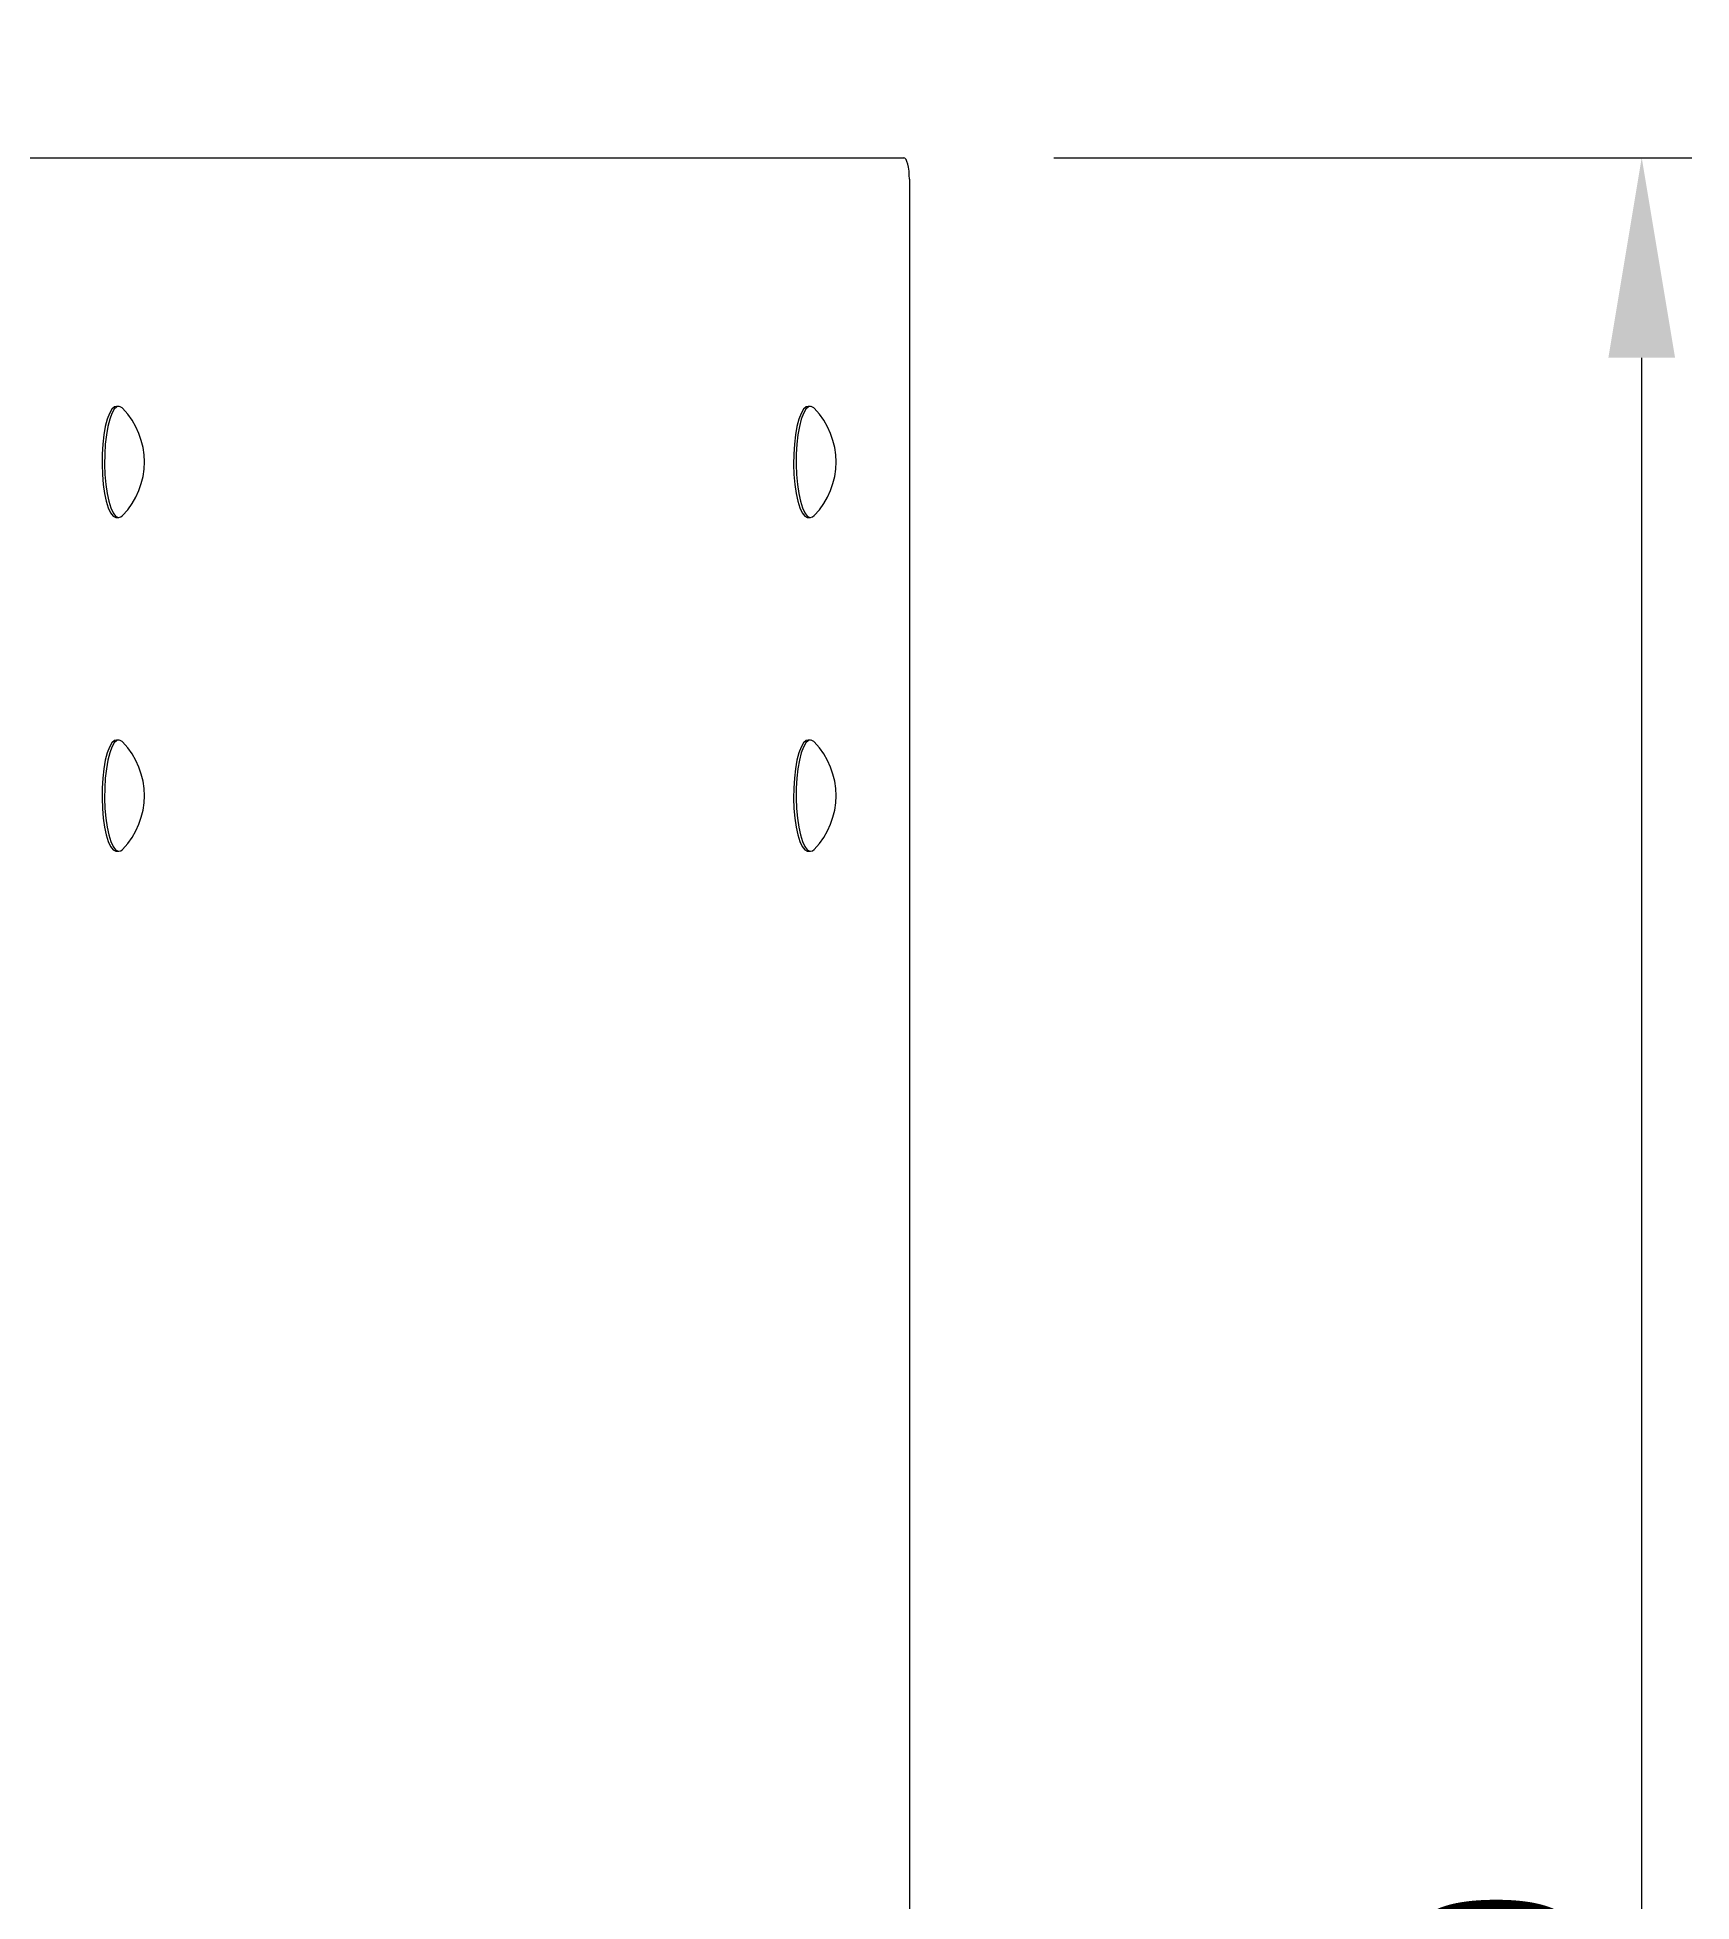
# Model space of a CAD drawing. Header units: millimetres. Extents: x 4694 to 10904, y 3135 to 7625.
# Drawn here: x 8805.1 to 9136, y 6394.3 to 6767.1 of the extents above; entities that cross this region are included whole.
import ezdxf

# ---------------------------------------------------------------- set-up
doc = ezdxf.new("R2010")
doc.units = ezdxf.units.MM
doc.header["$LTSCALE"] = 0.1
doc.styles.add('SEACAD_Arial', font='arial.ttf', dxfattribs={"width": 0.8})
doc.dimstyles.new('ISO-25', dxfattribs={"dimtxt": 1.6, "dimasz": 2, "dimexe": 0.5, "dimexo": 1.5, "dimtad": 1, "dimdec": 0, "dimtxsty": 'SEACAD_Arial', "dimcen": 2, "dimadec": 0, "dimazin": 0, "dimtfac": 1, "dimtdec": 0, "dimtmove": 0, "dimatfit": 3, "dimfxl": 1, "dimarcsym": 0})

# ---------------------------------------------------------------- blocks, each defined once
blk = doc.blocks.new('*D46')
at = {"color": 0, "lineweight": -2, "transparency": 16777216}
for p, q in [((7561.84, 6768.74), (7561.84, 6855.64)), ((8979.58, 6768.74), (8979.58, 6855.64)), ((7601.84, 6845.64), (8939.58, 6845.64))]:
    blk.add_line(p, q, dxfattribs=at)
at = {"color": 0, "transparency": 16777216}
for points in [[(7601.84, 6852.31), (7601.84, 6838.97), (7561.84, 6845.64)], [(8939.58, 6852.31), (8939.58, 6838.97), (8979.58, 6845.64)]]:
    blk.add_solid(points, dxfattribs=at)
at = {"layer": 'Defpoints', "color": 0, "transparency": 16777216}
for p in [(8979.58, 6845.64), (7561.84, 6738.74), (8979.58, 6738.74)]:
    blk.add_point(p, dxfattribs=at)
at = {"color": 0, "transparency": 16777216, "insert": (8270.71, 6874.49), "char_height": 32, "attachment_point": 5, "style": 'SEACAD_Arial'}
blk.add_mtext('1317', dxfattribs=at)
blk = doc.blocks.new('*D47')
at = {"color": 0, "lineweight": -2, "transparency": 16777216}
for p, q in [((9008.46, 6743.05), (9136.05, 6743.05)), ((9126.05, 6029.45), (9126.05, 6703.05)), ((9002.3, 5989.45), (9136.05, 5989.45))]:
    blk.add_line(p, q, dxfattribs=at)
at = {"color": 0, "transparency": 16777216}
for points in [[(9119.38, 6703.05), (9132.72, 6703.05), (9126.05, 6743.05)], [(9119.38, 6029.45), (9132.72, 6029.45), (9126.05, 5989.45)]]:
    blk.add_solid(points, dxfattribs=at)
at = {"layer": 'Defpoints', "color": 0, "transparency": 16777216}
for p in [(8978.46, 6743.05), (9126.05, 6743.05), (8972.3, 5989.45)]:
    blk.add_point(p, dxfattribs=at)
at = {"color": 0, "transparency": 16777216, "insert": (9097.21, 6366.25), "char_height": 32, "attachment_point": 5, "rotation": 90, "style": 'SEACAD_Arial'}
blk.add_mtext('700', dxfattribs=at)

msp = doc.modelspace()

# ---------------------------------------------------------------- linework, layer by layer
for p, q in [((8802.08, 6743.05), (8978.46, 6743.05)), ((8979.58, 6738.74), (8979.58, 5996.98)), ((8821.45, 6693.34), (8820.94, 6693.34)), ((8959.79, 6693.34), (8959.29, 6693.34)), ((8820.94, 6671.11), (8821.45, 6671.11)), ((8959.29, 6671.11), (8959.79, 6671.11)), ((8821.45, 6626.59), (8820.94, 6626.59)), ((8959.79, 6626.59), (8959.29, 6626.59)), ((8820.94, 6604.36), (8821.45, 6604.36)), ((8959.29, 6604.36), (8959.79, 6604.36))]:
    msp.add_line(p, q)
at = {"flags": 128}
for points in [[(8979.58, 6738.74), (8979.55, 6739.58), (8979.49, 6740.39), (8979.39, 6741.14), (8979.25, 6741.79), (8979.08, 6742.32), (8978.89, 6742.72), (8978.68, 6742.97), (8978.46, 6743.05)], [(8820.94, 6693.34), (8820.54, 6693.23), (8820.03, 6692.76), (8819.54, 6691.93), (8819.1, 6690.78), (8818.73, 6689.32), (8818.43, 6687.63), (8818.21, 6685.76), (8818.09, 6683.76), (8818.07, 6681.71), (8818.14, 6679.68), (8818.31, 6677.73), (8818.57, 6675.94), (8818.91, 6674.36), (8819.32, 6673.05), (8819.78, 6672.06), (8820.28, 6671.4), (8820.81, 6671.12), (8820.94, 6671.11)], [(8822.19, 6692.96), (8822.11, 6693.04), (8821.58, 6693.33), (8821.05, 6693.23), (8820.53, 6692.76), (8820.05, 6691.93), (8819.61, 6690.78), (8819.24, 6689.32), (8818.94, 6687.63), (8818.72, 6685.76), (8818.6, 6683.76), (8818.58, 6681.71), (8818.65, 6679.68), (8818.82, 6677.73), (8819.08, 6675.94), (8819.41, 6674.36), (8819.82, 6673.05), (8820.29, 6672.06), (8820.79, 6671.4), (8821.32, 6671.12), (8821.85, 6671.21), (8822.19, 6671.48)], [(8959.29, 6693.34), (8958.89, 6693.23), (8958.37, 6692.76), (8957.89, 6691.93), (8957.45, 6690.78), (8957.07, 6689.32), (8956.77, 6687.63), (8956.56, 6685.76), (8956.44, 6683.76), (8956.41, 6681.71), (8956.48, 6679.68), (8956.65, 6677.73), (8956.91, 6675.94), (8957.25, 6674.36), (8957.66, 6673.05), (8958.12, 6672.06), (8958.63, 6671.4), (8959.15, 6671.12), (8959.29, 6671.11)], [(8960.53, 6692.96), (8960.45, 6693.04), (8959.93, 6693.33), (8959.4, 6693.23), (8958.88, 6692.76), (8958.39, 6691.93), (8957.95, 6690.78), (8957.58, 6689.32), (8957.28, 6687.63), (8957.07, 6685.76), (8956.94, 6683.76), (8956.92, 6681.71), (8956.99, 6679.68), (8957.16, 6677.73), (8957.42, 6675.94), (8957.76, 6674.36), (8958.17, 6673.05), (8958.63, 6672.06), (8959.13, 6671.4), (8959.66, 6671.12), (8960.19, 6671.21), (8960.53, 6671.48)], [(8820.94, 6626.59), (8820.54, 6626.49), (8820.03, 6626.02), (8819.54, 6625.19), (8819.1, 6624.03), (8818.73, 6622.58), (8818.43, 6620.88), (8818.21, 6619.01), (8818.09, 6617.01), (8818.07, 6614.96), (8818.14, 6612.93), (8818.31, 6610.99), (8818.57, 6609.19), (8818.91, 6607.62), (8819.32, 6606.31), (8819.78, 6605.31), (8820.28, 6604.66), (8820.81, 6604.37), (8820.94, 6604.36)], [(8822.19, 6626.22), (8822.11, 6626.3), (8821.58, 6626.58), (8821.05, 6626.49), (8820.53, 6626.02), (8820.05, 6625.19), (8819.61, 6624.03), (8819.24, 6622.58), (8818.94, 6620.88), (8818.72, 6619.01), (8818.6, 6617.01), (8818.58, 6614.96), (8818.65, 6612.93), (8818.82, 6610.99), (8819.08, 6609.19), (8819.41, 6607.62), (8819.82, 6606.31), (8820.29, 6605.31), (8820.79, 6604.66), (8821.32, 6604.37), (8821.85, 6604.47), (8822.19, 6604.74)], [(8959.29, 6626.59), (8958.89, 6626.49), (8958.37, 6626.02), (8957.89, 6625.19), (8957.45, 6624.03), (8957.07, 6622.58), (8956.77, 6620.88), (8956.56, 6619.01), (8956.44, 6617.01), (8956.41, 6614.96), (8956.48, 6612.93), (8956.65, 6610.99), (8956.91, 6609.19), (8957.25, 6607.62), (8957.66, 6606.31), (8958.12, 6605.31), (8958.63, 6604.66), (8959.15, 6604.37), (8959.29, 6604.36)], [(8960.53, 6626.22), (8960.45, 6626.3), (8959.93, 6626.58), (8959.4, 6626.49), (8958.88, 6626.02), (8958.39, 6625.19), (8957.95, 6624.03), (8957.58, 6622.58), (8957.28, 6620.88), (8957.07, 6619.01), (8956.94, 6617.01), (8956.92, 6614.96), (8956.99, 6612.93), (8957.16, 6610.99), (8957.42, 6609.19), (8957.76, 6607.62), (8958.17, 6606.31), (8958.63, 6605.31), (8959.13, 6604.66), (8959.66, 6604.37), (8960.19, 6604.47), (8960.53, 6604.74)]]:
    msp.add_lwpolyline(points, dxfattribs=at)
for centre in [(8811.11, 6682.22), (8949.46, 6682.22), (8811.11, 6615.48), (8949.46, 6615.48)]:
    msp.add_arc(centre, 15.43, 315.8918, 44.1082)

# ---------------------------------------------------------------- dimensions: what is measured, and where the dimension line sits
dim = msp.add_linear_dim(base=(8979.58, 6845.64), p1=(7561.84, 6738.74), p2=(8979.58, 6738.74), text='1317', dimstyle='ISO-25')
dim.commit()
dim.dimension.update_dxf_attribs({"geometry": '*D46', "text_midpoint": (8270.71, 6874.49)})
dim = msp.add_linear_dim(base=(9126.05, 6743.05), p1=(8972.3, 5989.45), p2=(8978.46, 6743.05), angle=90, text='700', dimstyle='ISO-25')
dim.commit()
dim.dimension.update_dxf_attribs({"geometry": '*D47', "text_midpoint": (9097.21, 6366.25)})

doc.saveas('drawing.dxf')
